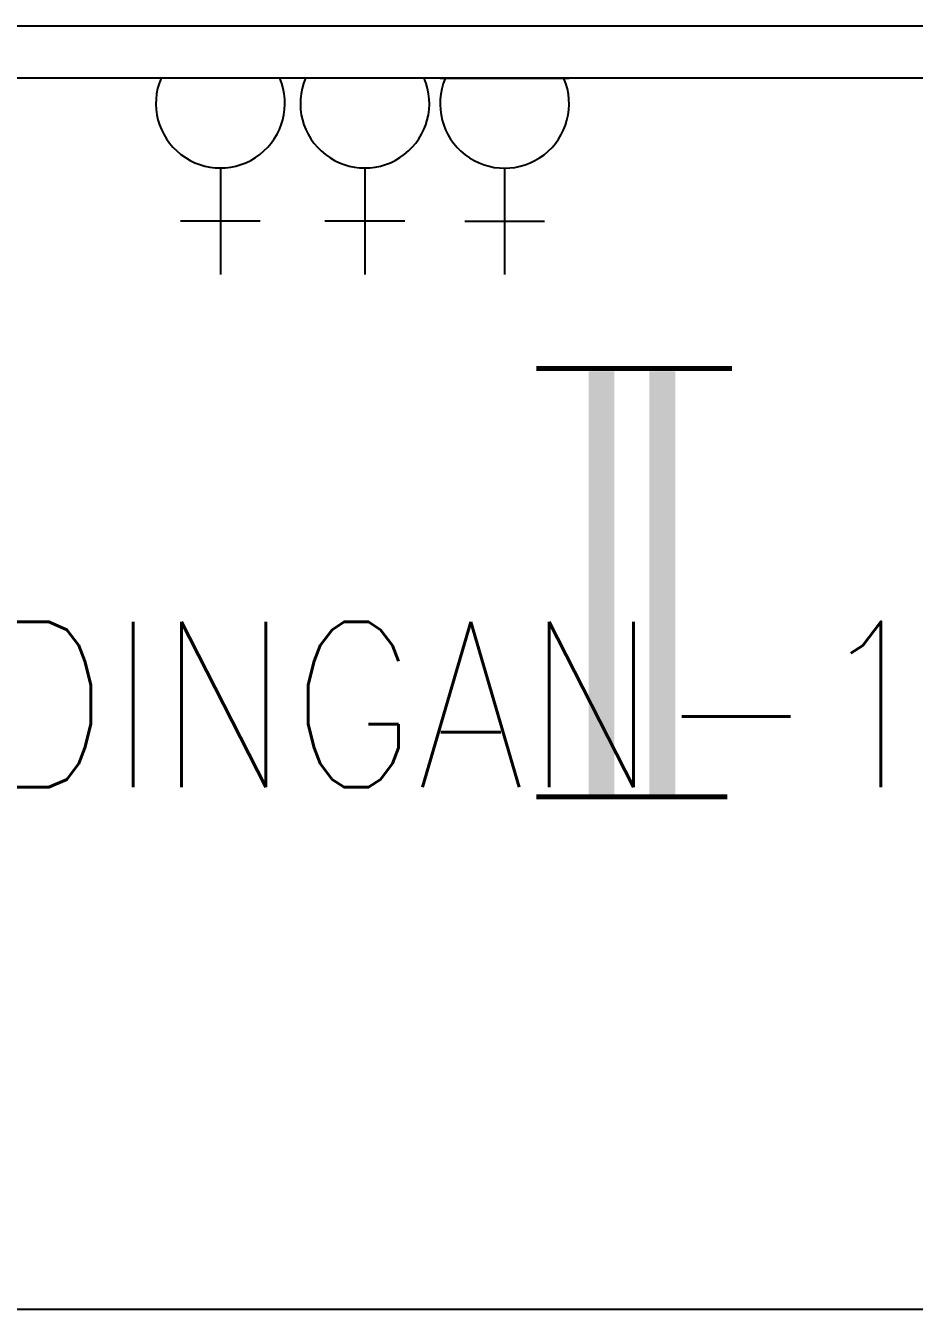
# Model space of a CAD drawing. Header units: inches. Extents: x 16928 to 514628, y -1471 to 241387.
# Drawn here: x 314833 to 316713, y 24391 to 27106 of the extents above; entities that cross this region are included whole.
import ezdxf
from ezdxf.enums import TextEntityAlignment as Align

# ---------------------------------------------------------------- set-up
doc = ezdxf.new("R2010")
doc.units = ezdxf.units.IN
doc.header["$MEASUREMENT"] = 0
for name, color, linetype in [('ELECT', 6, 'Continuous'), ('FITTING', 8, 'Continuous'), ('partition', 8, 'Continuous')]:
    doc.layers.add(name, color=color, linetype=linetype)
doc.layers.add('t3', color=8, linetype='Continuous', lineweight=25)
doc.styles.add('LAILA', font='romans.shx', dxfattribs={"width": 0.85})

msp = doc.modelspace()

# ---------------------------------------------------------------- linework, layer by layer
at = {"layer": 'ELECT', "color": 6}
for p, q in [((315381.6, 26994.4), (315108.8, 26994.4)), ((315687.1, 26994.4), (315414.3, 26994.4)), ((315982.6, 26993.9), (315709.8, 26993.9)), ((315245.2, 26804.6), (315245.2, 26579.6)), ((315550.7, 26804.6), (315550.7, 26579.6)), ((315846.2, 26804.1), (315846.2, 26579.1)), ((315329.6, 26692.1), (315160.8, 26692.1)), ((315635.1, 26692.1), (315466.3, 26692.1)), ((315930.6, 26691.6), (315761.8, 26691.6))]:
    msp.add_line(p, q, dxfattribs=at)
for centre in [(315245.2, 26941), (315550.7, 26941), (315846.2, 26940.5)]:
    msp.add_arc(centre, 136.4, 156.9763, 23.0237, dxfattribs=at)
at = {"layer": 'FITTING', "color": 3}
for points, const_width in [([(316051, 25474.4), (316051, 26374.4)], 54.6), ([(316179.9, 25474.4), (316179.9, 26374.4)], 54.6), ([(315913.4, 26380.4), (316198.5, 26380.4)], 10.9), ([(316052.1, 26380.4), (316327.3, 26380.4)], 10.9), ([(315913.4, 25474.4), (316188.6, 25474.4)], 10.9), ([(316042.3, 25474.4), (316317.5, 25474.4)], 10.9)]:
    msp.add_lwpolyline(points, dxfattribs=dict(at, const_width=const_width))
at = {"layer": 'partition'}
for p, q in [((312142.5, 27105.5), (316867.5, 27105.5)), ((312142.5, 26995.5), (316867.5, 26995.5)), ((316867.5, 24390.5), (312142.5, 24390.5))]:
    msp.add_line(p, q, dxfattribs=at)

# ---------------------------------------------------------------- texts
at = {"layer": 't3', "style": 'LAILA', "width": 0.85}
msp.add_text('BILIK RUNDINGAN-1', height=350, dxfattribs=at).set_placement((312753.1, 25844.7), align=Align.TOP_LEFT)

doc.saveas('drawing.dxf')
